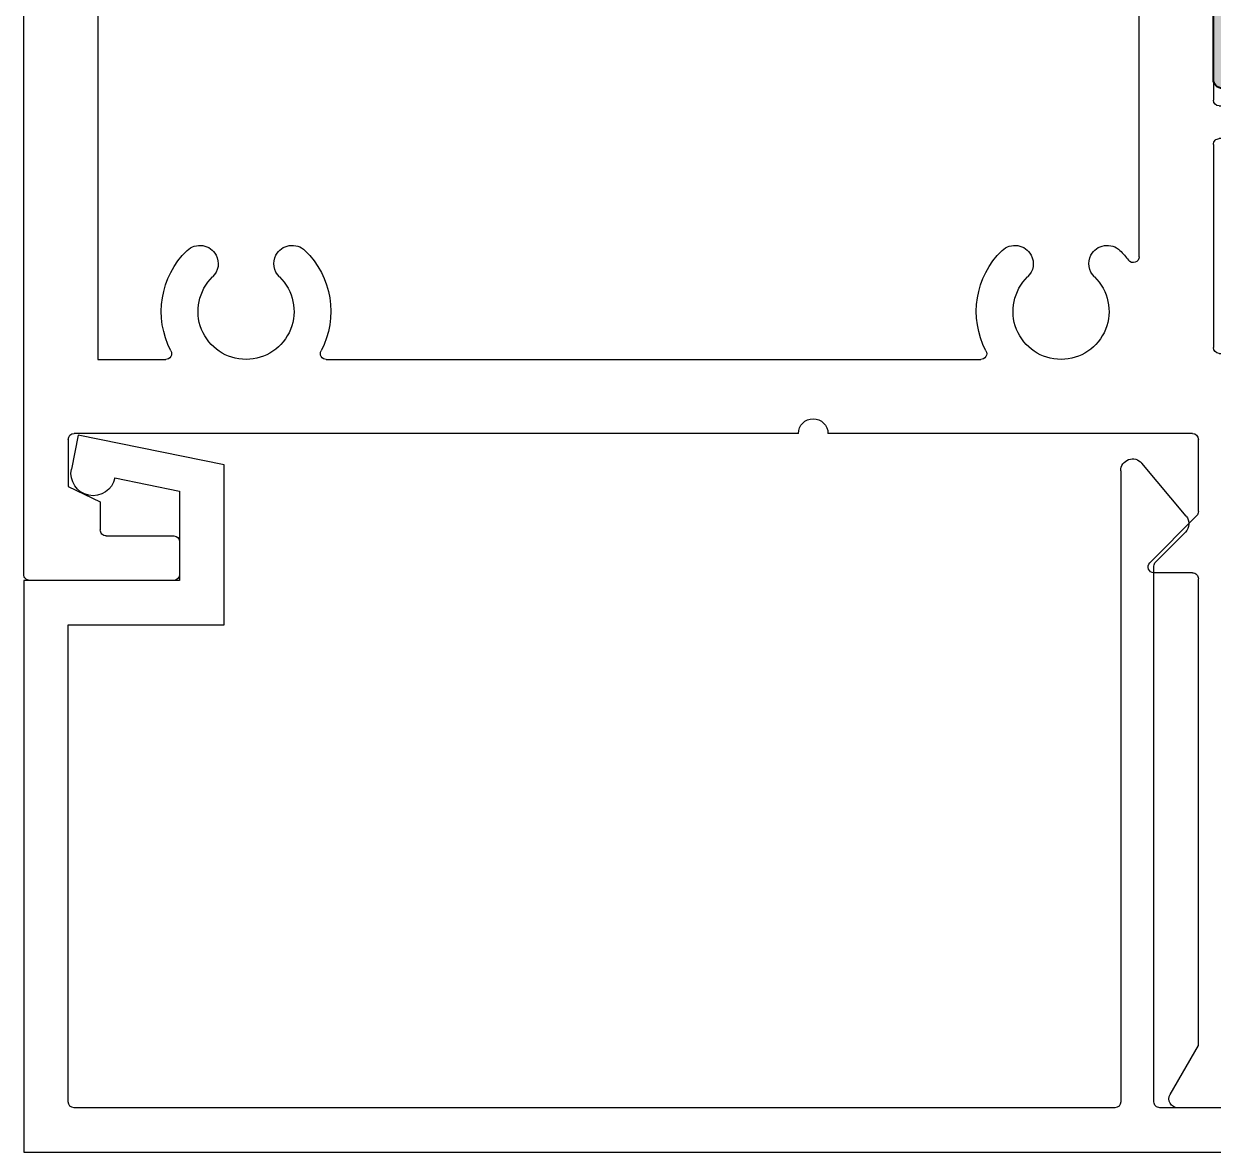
# Model space of a CAD drawing. Extents: x -87 to 44, y -173 to 76.
# Drawn here: x -3.168 to -1.161, y 46.132 to 48.036 of the extents above; entities that cross this region are included whole.
import ezdxf

# ---------------------------------------------------------------- set-up
doc = ezdxf.new("R2010")
doc.units = 0
doc.header["$MEASUREMENT"] = 0
doc.layers.get('0').update_dxf_attribs({"linetype": 'CONTINUOUS'})
doc.layers.add('FRAME', color=1, linetype='CONTINUOUS')
doc.layers.add('I-Strut', color=7, linetype='CONTINUOUS')

# ---------------------------------------------------------------- blocks, each defined once
blk = doc.blocks.new('24889_20mmX6mm_Std_I-Strut')
at = {"layer": 'I-Strut'}
h = blk.add_hatch(color=256, dxfattribs=at)
h.dxf.hatch_style = 1
h.paths.add_polyline_path([(0.2523784126389996, 0.1091365112897353, -0.1034709422062629), (0.2559050000002117, 0.1124464773815816, -0.1377400364540632), (0.2620534174340188, 0.1141730000000507), (0.2757969243228908, 0.1141730000000507, -0.1316524975872456), (0.2994189243235938, 0.1078435041762624), (0.3615473138323653, 0.07197366176910425, 0.1316524975872446), (0.3656811638321793, 0.07086600000002363), (0.3779519999999836, 0.07086600000002363, 0.414213562373095), (0.3936999999998534, 0.08661399999989339), (0.3936999999998534, 0.2204720000002469, 0.4142135623730955), (0.3779520000000405, 0.2362200000000598), (0.3656811638321864, 0.2362200000000598, 0.1316524975874874), (0.3615473138321681, 0.2351123382309224), (0.2994189243235388, 0.1992424958237677, -0.1316524975874863), (0.2757969243230809, 0.1929130000000328), (0.2210639678734747, 0.1929130000000328, 0.2446984432288908), (0.2113889630786119, 0.1878765112899003), (0.1373218134201508, 0.0820976591402216, -0.2446984432288907), (0.1308718102233941, 0.07874000000003889), (-0.1308718102236215, 0.07874000000003889, -0.2446984432293208), (-0.1373218134203862, 0.08209765914023226), (-0.2113889630783996, 0.1878765112896374, 0.244698443229322), (-0.2210639678737483, 0.1929130000000328), (-0.275796924323422, 0.1929130000000328, -0.1316524975869027), (-0.2994189243231489, 0.199242495823543), (-0.3228340000000571, 0.2127611960686409), (-0.3615473138323573, 0.2351123382309188, 0.1316524975872779), (-0.3656811638323987, 0.2362200000000598), (-0.3779520000000804, 0.2362200000000598, 0.414213562373096), (-0.3937000000000808, 0.2204720000000595), (-0.3937000000000808, 0.08661400000009234, 0.4142135623730951), (-0.3779520000000121, 0.07086600000002363), (-0.365681163832293, 0.07086600000002363, 0.1316524975875585), (-0.3615473138322578, 0.07197366176916553), (-0.3228340000000571, 0.0943248039314426), (-0.2994189243229188, 0.1078435041766772, -0.1316524975869355), (-0.2757969243237097, 0.1141730000000507), (-0.2620534174340499, 0.1141730000000507, -0.2446984432288956), (-0.2523784126390938, 0.1091365112898695), (-0.1794867921009784, 0.005036488710274512, 0.2446984432288947), (-0.1698117873058429, 0), (0.1698117873058971, 0, 0.2446984432289624), (0.1794867921010113, 0.005036488710264742)])
for p, q in [((-0.3779519999998229, 0.2362200000000598), (-0.3656811638322779, 0.2362200000000598)), ((-0.3615473138322614, 0.2351123382308629), (-0.3228340000000571, 0.2127611960686409)), ((0.2994189243233905, 0.1992424958236825), (0.3615473138322614, 0.2351123382309765)), ((0.3656811638322779, 0.2362200000000598), (0.3779520000002776, 0.2362200000000598)), ((-0.3937000000000808, 0.08661400000005415), (-0.3937000000000808, 0.2204720000000862)), ((-0.3228340000000571, 0.2127611960686409), (-0.2994189243233905, 0.1992424958236825)), ((0.3936999999998534, 0.2204720000000862), (0.3936999999998534, 0.08661399999988362)), ((-0.2757969243236857, 0.1929130000000328), (-0.2210639678737607, 0.1929130000000328)), ((-0.2113889630784342, 0.1878765112896872), (-0.1373218134203853, 0.08209765914023137)), ((0.1373218134201579, 0.08209765914023137), (0.2113889630786616, 0.1878765112899714)), ((0.2210639678735333, 0.1929130000000328), (0.2757969243230036, 0.1929130000000328)), ((-0.2994189243227083, 0.1078435041767989), (-0.3228340000000571, 0.0943248039314426)), ((-0.26205341743389, 0.1141730000000507), (-0.2757969243234584, 0.1141730000000507)), ((-0.1794867921009882, 0.005036488710288722), (-0.2523784126390183, 0.109136511289762)), ((0.2523784126390183, 0.109136511289762), (0.1794867921009882, 0.005036488710231879)), ((0.275796924323231, 0.1141730000000507), (0.2620534174341174, 0.1141730000000507)), ((0.3615473138322614, 0.07197366176916375), (0.2994189243238452, 0.1078435041761168)), ((-0.3228340000000571, 0.0943248039314426), (-0.3615473138322614, 0.07197366176916375)), ((-0.3656811638322779, 0.07086600000002363), (-0.3779520000000502, 0.07086600000002363)), ((-0.1308718102236526, 0.07874000000003889), (0.1308718102234252, 0.07874000000003889)), ((0.3779520000000502, 0.07086600000002363), (0.3656811638320505, 0.07086600000002363)), ((0.1698117873058891, 0), (-0.1698117873058891, 0))]:
    blk.add_line(p, q, dxfattribs=at)
for centre, radius, start, end in [((-0.3779520000000804, 0.2204720000000595), 0.01574800000000032, 89.9999999990629, 179.9999999999031), ((-0.3656811638323987, 0.2279522999999708), 0.008267700000089029, 59.99999999925708, 89.99999999916287), ((0.3656811638321864, 0.2279523000000276), 0.008267700000032071, 89.99999999936603, 119.9999999992719), ((0.3779520000000405, 0.2204720000002469), 0.01574799999981291, 359.9999999994151, 89.99999999913717), ((-0.275796924323422, 0.2401569999996465), 0.04724399999961356, 239.9999999997735, 269.9999999996801), ((-0.2210639678737483, 0.1811019999997345), 0.01181100000029822, 35.00000000023322, 90.00000000006031), ((0.2210639678734747, 0.1811020000003136), 0.01181099999971878, 89.99999999971564, 144.9999999995447), ((0.2757969243230809, 0.2401570000009192), 0.04724400000088647, 269.9999999999063, 299.9999999998129), ((-0.2757969243237097, 0.06692900000148416), 0.04724399999856654, 89.99999999969518, 119.9999999996015), ((-0.2620534174340499, 0.1023620000002179), 0.01181099999983255, 34.99999999939556, 89.99999999922444), ((0.2620534174345508, 0.1023619999996725), 0.01181100000055548, 121.3702958165582, 144.9999999998312), ((0.2620534174340188, 0.1023620000003547), 0.01181099999969604, 89.99999999952175, 121.3702958160773), ((0.2757969243228908, 0.06692899999859758), 0.04724400000145335, 59.9999999996811, 89.99999999958744), ((-0.3779520000000121, 0.08661400000009234), 0.01574800000006871, 180.000000000139, 269.9999999998611), ((-0.1308718102236215, 0.0866140000000728), 0.007874000000034072, 214.9999999999444, 269.9999999997738), ((0.1308718102233941, 0.0866140000000728), 0.00787400000003391, 270.0000000002262, 325.0000000000555), ((0.3779519999999836, 0.08661399999989339), 0.01574799999986976, 270.0000000002423, 359.9999999999644), ((-0.365681163832293, 0.07913370000008424), 0.00826770000006075, 270.0000000001046, 300.0000000000101), ((0.3656811638321793, 0.07913369999965969), 0.008267699999636058, 239.9999999992012, 269.9999999991075), ((-0.1698117873058429, 0.01181100000005131), 0.01181100000005131, 214.9999999999474, 269.999999999776), ((0.1698117873058971, 0.01181100000002289), 0.01181100000002292, 269.9999999999612, 324.9999999997889)]:
    blk.add_arc(centre, radius, start, end, dxfattribs=at)
blk = doc.blocks.new('3921-1_Block_Frame_Component')
for p, q in [((-0.05250000000000909, 2.131628207280301e-14), (0.05250000000000909, -2.131628207280301e-14)), ((1.368338983564172, 3.552713678800501e-14), (1.472499539111254, 3.552713678800501e-14)), ((1.547824651121005, -0.01985777713893189), (1.602407108165153, 3.153405460665226e-05)), ((1.602407108165153, 3.153405460665226e-05), (1.602470084513811, 3.153405460665226e-05)), ((-0.06250000000011324, -1.903000436308508), (-0.0625, -0.009999999999969589)), ((0.0625, -0.01000000000001222), (0.0625, -0.1149999999999736)), ((0.8754999999999882, -0.1249999999999645), (0.8754999999999882, -2.131628207280301e-14)), ((0.8754999999999882, -2.131628207280301e-14), (0.9555000000001428, -2.131628207280301e-14)), ((0.9555000000001428, -2.131628207280301e-14), (0.9555000000001428, -0.1149999999999736)), ((1.358338983564181, -0.1150000000000162), (1.358338983564181, -0.009999999999969589)), ((1.482499539111245, -0.009999999999955378), (1.482499539111359, -0.02638062086160886)), ((1.618019901548909, -0.01190026021462387), (1.61000386707542, -0.1035239535075689)), ((1.494119360199761, -0.03800044195012475), (1.528978823465081, -0.03800044195012475)), ((1.495008477480155, -0.08900044195002721), (1.486372812807417, -0.08900044195018353)), ((1.570203092662609, -0.1087395746705448), (1.498010778403454, -0.08939570236507421)), ((1.482499539111359, -0.1179420695986479), (1.482499539111359, -0.2703806208616797)), ((1.579595338716334, -0.1213441435680016), (1.578419546950386, -0.116956028958306)), ((1.60664471720213, -0.110727673657756), (1.592555565099019, -0.1248168257609805)), ((0.0724999999999909, -0.1249999999999645), (0.8754999999999882, -0.1249999999999645)), ((0.9655000000001337, -0.1249999999999787), (1.34833898356419, -0.1250000000000213)), ((0.06249999999446132, -0.259999999999911), (0.06249999999446132, -1.678000436306284)), ((0.1769154044887316, -0.2499999999998987), (0.07249999999445222, -0.2499999999999059)), ((1.37249953910592, -0.2499999999999698), (0.4480845955486075, -0.2499999999999627)), ((1.382499539105911, -1.678000436306284), (1.382499539105911, -0.2599999999999749)), ((1.508740822690356, -0.2802987284158647), (1.567548808317724, -0.244402180678172)), ((1.579331381514866, -0.2510142523809336), (1.579331381514862, -0.3719996208616223)), ((1.494119360199761, -0.2820004419500819), (1.502686783982995, -0.2820004419501387)), ((1.507499539111336, -0.3919996208616041), (1.507499539111336, -1.517001263040854)), ((1.569331381514871, -0.3819996208616132), (1.517499539111327, -0.3819996208616132)), ((1.517499539111327, -1.527001263040839), (1.569331381514871, -1.527001263040839)), ((1.579331381514862, -1.53700126304083), (1.579331381514862, -1.657986631521519)), ((0.1694999999945459, -1.678000436306283), (0.1694999999945459, -1.639999999997734)), ((0.4555000000005158, -1.640000000004358), (0.4554999999956557, -1.678000436305005)), ((1.482499539111359, -1.638620263040773), (1.482499539111359, -1.791058814303804)), ((1.502686783982995, -1.627000441952315), (1.494119360199761, -1.62700044195237)), ((1.567548808317724, -1.664598703224279), (1.508740822690356, -1.628702155486573)), ((0.07249999999446288, -1.688000436306284), (0.1594999999945443, -1.688000436306283)), ((0.4654999999956537, -1.688000436306284), (1.37249953910591, -1.688000436306284)), ((1.592555565099019, -1.784184058141457), (1.60664471720213, -1.798273210244682)), ((1.498010778403454, -1.819605181537364), (1.570203092662609, -1.800261309231908)), ((1.578419546950386, -1.792044854944132), (1.579595338716331, -1.78765674033445)), ((1.61000386707542, -1.805476930394869), (1.618019901548905, -1.897100623687814)), ((0.3973440139516242, -1.823000436308547), (0.3973440139517379, -1.853000436308511)), ((0.5873440139517818, -1.813000436308509), (0.4073440139516258, -1.813000436308509)), ((0.5973440139462483, -1.852994227559189), (0.5973440139462483, -1.822962897163516)), ((0.5973440139516697, -1.853062975419865), (0.5973440139517834, -1.823000436308546)), ((1.486372812807417, -1.82000044195227), (1.495008477480155, -1.820000441952411)), ((0.4073440139517288, -1.863000436308502), (0.4093440139516815, -1.863000436308503)), ((0.5843440139462146, -1.862994227559294), (0.5873440139462573, -1.862994227559294)), ((0.5853440139516124, -1.863000436308504), (0.5873440139515651, -1.863000436308509)), ((1.482499539111359, -1.882620263040772), (1.482499539111359, -1.903006528038312)), ((1.528978823465081, -1.871000441952314), (1.494119360199761, -1.871000441952313)), ((0.4343440139516588, -1.887906688481409), (0.4343440139516588, -1.888000436308531)), ((0.5603440139516351, -1.888000436308531), (0.5603440139516351, -1.887906688481409)), ((1.602407108165153, -1.909032417957045), (1.547824651121005, -1.889143106763507)), ((0.4093440139516815, -1.913000436308502), (-0.05250000000011301, -1.913000436308509)), ((1.077499539112367, -1.913000436308502), (0.5853440139516124, -1.913000436308509)), ((1.472150544144029, -1.913000436308502), (1.127499539112321, -1.913000436308502)), ((1.602470084513811, -1.909032417957047), (1.602407108165153, -1.909032417957045))]:
    blk.add_line(p, q)
for centre, radius, start, end in [((-0.05250000000000909, -0.009999999999969589), 0.009999999999990905, 90, 180), ((1.368338983564175, -0.00999999999995893), 0.009999999999994458, 90.00000000002038, 180.000000000061), ((1.472499539111254, -0.009999999999955378), 0.009999999999990905, 0, 90), ((1.606444297387903, -0.0108875260769814), 0.01161982108837459, 354.9999999995531, 110.0000000001445), ((0.05250000000000909, -0.01000000000001222), 0.009999999999990905, 0, 90), ((1.551798863995145, -0.03077683727061409), 0.01161982108847989, 110.0000000002121, 169.0957167230866), ((1.49411936019979, -0.02638062086169413), 0.01161982108843063, 179.9999999995795, 269.9999999998598), ((1.528978823465, -0.02638062086167547), 0.01161982108844928, 270.000000000403, 349.095716723031), ((1.486372812807417, -0.1006202630385582), 0.01161982108837467, 90, 228.1896851043523), ((1.495008477480308, -0.1006004419496929), 0.01159999999966576, 74.99999999977697, 90.00000000075455), ((0.0724999999999909, -0.1149999999999736), 0.009999999999990905, 180, 270), ((0.9655000000001337, -0.1149999999999878), 0.009999999999990905, 179.9999999999186, 270), ((1.348338983564187, -0.1150000000000269), 0.009999999999994458, 270.0000000000203, 6.106664988409952e-11), ((1.470879718022842, -0.1179420695986755), 0.01161982108851632, 1.357715182423146e-10, 48.18968510421744), ((1.5671956616643, -0.1199634599566357), 0.01161982108833529, 14.99999999992139, 75.00000000018271), ((1.598428262914364, -0.102511219369922), 0.01161982108842522, 314.9999999997615, 354.9999999995529), ((1.587077928907143, -0.1193391895690796), 0.00774654739231437, 195.0000000000125, 314.9999999998699), ((0.07249999999445222, -0.2599999999998968), 0.009999999999990905, 90, 180.0000000000814), ((0.1769154044887316, -0.2599999999998994), 0.00999999999999914, 332.3963207687199, 90), ((0.3124999999926459, -0.3309999999977968), 0.08100000000004709, 314.0684593829706, 225.9315406170294), ((0.4480845955486075, -0.2599999999999634), 0.01000000000000068, 90, 207.6036792105529), ((1.37249953910592, -0.2599999999999607), 0.009999999999990905, 359.9999999999186, 90), ((1.571584834122604, -0.2510142523809664), 0.007746547392261496, 2.430452665387161e-10, 121.400000000021), ((0.3124999999990559, -0.3308930000336776), 0.1429999999787192, 152.3963207686994, 225.9315406051524), ((0.3124999999917435, -0.3308929999955215), 0.1430000000022504, 314.0684593825862, 27.60367921053936), ((1.494119360199761, -0.2703806208616797), 0.0116198210884022, 180, 270), ((1.502686783982877, -0.2703806208616095), 0.01161982108852921, 270.0000000005781, 301.400000000525), ((1.569331381514871, -0.3719996208616223), 0.009999999999990905, 270, 0), ((0.2348007399110843, -0.4113993489621555), 0.03080899939083462, 331.8812266073314, 46.10171248424921), ((0.3901992600742012, -0.4113993489621208), 0.0308089993908053, 133.8982875157871, 208.1187733926057), ((1.517499539111327, -0.3919996208616041), 0.009999999999990905, 90, 180), ((0.234602054380634, -0.4113660393925107), 0.03100000000006395, 225.931540616972, 331.9999999997835), ((0.3903979456046427, -0.4113660393925507), 0.03099999999999155, 208.0000000000398, 314.0684593829028), ((1.517499539111324, -1.517001263040851), 0.00999999999998824, 180.0000000000153, 270.0000000000152), ((0.3124999999945635, -1.639999999997737), 0.1430000000000176, 134.0684593830061, 179.9999999999989), ((0.2346020543824672, -1.559526960603018), 0.03099999999997745, 27.99999999999727, 134.0684593829349), ((0.2346020543824343, -1.55952696060301), 0.03100000000000201, 314.0684593829751, 27.99999999995571), ((0.3903979456065683, -1.559526960603196), 0.0309999999999589, 151.9999999996134, 225.9315406167418), ((0.3903979456066908, -1.559526960603), 0.03099999999997505, 45.9315406170814, 152.0000000000401), ((0.3124999999984297, -1.640000000004313), 0.1430000000020861, 359.9999999999819, 45.93154061993931), ((1.569331381514871, -1.53700126304083), 0.009999999999990905, 0, 90), ((0.3124999999944365, -1.639999999997776), 0.08100000000000618, 134.0684593829741, 45.93154061697698), ((1.494119360199761, -1.638620263040773), 0.0116198210884022, 90, 180), ((1.502686783982902, -1.638620263040843), 0.01161982108852822, 58.59999999961609, 89.99999999954454), ((1.571584834122603, -1.657986631521486), 0.007746547392259551, 238.5999999999833, 359.999999999757), ((0.07249999999446022, -1.678000436306285), 0.009999999999998899, 179.9999999999949, 270.0000000000152), ((0.1594999999945461, -1.678000436306283), 0.009999999999999787, 269.9999999999898, 0), ((0.4654999999956537, -1.678000436306286), 0.00999999999999801, 179.9999999926618, 270), ((1.372499539105911, -1.678000436306285), 0.009999999999998899, 269.9999999999898, 5.088887490341627e-12), ((1.587077928907145, -1.789661694333365), 0.007746547392318105, 45.0000000001765, 165.0000000000484), ((1.486372812807417, -1.808380620863894), 0.01161982108837572, 131.8103148956447, 270), ((1.470879718022843, -1.791058814303776), 0.01161982108851589, 311.8103148957793, 359.9999999998598), ((1.567195661664293, -1.789037423945816), 0.01161982108833871, 284.9999999998489, 345.0000000001511), ((1.598428262914364, -1.806489664532516), 0.01161982108842508, 5.000000000446978, 45.00000000023845), ((0.407344013951624, -1.823000436308509), 0.009999999999999787, 89.99999999998981, 180.0000000002188), ((0.5873440139462573, -1.822962897163516), 0.009999999999990905, 0, 90), ((0.5873440139517836, -1.823000436308509), 0.009999999999999787, 359.9999999997863, 90.00000000001017), ((1.495008477480308, -1.808400441952745), 0.01159999999966566, 269.9999999992454, 285.0000000002231), ((0.4073440139517253, -1.853000436308514), 0.009999999999987352, 179.9999999999796, 270.0000000000203), ((0.4095033290015131, -1.887840698027079), 0.02484077260337315, 359.847791410163, 90.36746612884058), ((0.5851846989017808, -1.88784069802708), 0.0248407726033724, 89.63253387115944, 180.1522085898349), ((0.5873440139461437, -1.852994227559246), 0.01000000000004775, 270.0000000006514, 3.256887993818641e-10), ((0.5873440139515651, -1.853000436308518), 0.009999999999990905, 270, 4.071109992273302e-11), ((1.494119360199775, -1.88262026304073), 0.01161982108841642, 90.00000000007007, 180.0000000002102), ((1.528978823465, -1.882620263040764), 0.01161982108844984, 10.90428327697762, 89.99999999959707), ((1.551798863995146, -1.878224046631825), 0.01161982108848007, 190.9042832769083, 249.9999999997838), ((-0.05250000000011301, -1.903000436308508), 0.01000000000000068, 180, 270), ((0.4093440139516851, -1.888000436308528), 0.02499999999997371, 269.9999999999919, 359.9999999999918), ((0.5853440139516124, -1.888000436308531), 0.02499999999997726, 180, 270), ((1.102499539112344, -1.913000436308502), 0.02499999999997726, 0, 180), ((1.472499539111205, -1.903006528038161), 0.01000000000015433, 267.9999999991653, 359.9999999991349), ((1.6064442973879, -1.898113357825457), 0.0116198210883744, 249.9999999998749, 5.000000000446924)]:
    blk.add_arc(centre, radius, start, end)
blk = doc.blocks.new('3921-2_Block_Frame_Component')
for p, q in [((-2.225205029942458, 3.115491617222688e-05), (-2.225268006291117, 3.115491617222688e-05)), ((-2.17062257289831, -0.01985815627735832), (-2.225205029942458, 3.115491617222688e-05)), ((-0.8755000000001019, 2.842170943040401e-14), (-0.9555000000002565, 2.842170943040401e-14)), ((-0.9555000000002565, 2.842170943040401e-14), (-0.9555000000001428, -0.1149999999998954)), ((-0.8755000000001019, -0.1150000000001512), (-0.8755000000001019, 2.842170943040401e-14)), ((0.05250000000000909, 0), (-0.05250000000000909, 0)), ((-2.240817823326324, -0.0119006393530583), (-2.232801788852726, -0.1035243326460034)), ((-2.069727747744878, -0.01000000000004775), (-2.069727747744764, -0.02700037913859887)), ((-1.954727747744982, -5.684341886080801e-14), (-2.059727747744887, -5.684341886080801e-14)), ((-1.944727747744992, -0.1150000000001228), (-1.944727747744992, -0.01000000000004775)), ((-0.0625, -0.009999999999990905), (-0.0625, -0.1150000000000944)), ((0.06250000000011369, -1.899999528038678), (0.0625, -0.009999999999990905)), ((-2.116917281977067, -0.03800082108855918), (-2.151776745242387, -0.03800082108855918)), ((-2.105313980215559, -0.02700037910328668), (-2.105313980215559, -0.02700037910328668)), ((-2.069727747744764, -0.02700037913859887), (-2.10531398022249, -0.02700037913859887)), ((-2.193001014439915, -0.1087399538089713), (-2.12080870018076, -0.08939608150350864)), ((-2.117806399257461, -0.08900082108848295), (-2.109170734584723, -0.08900082108860374)), ((-2.229442638979435, -0.1107280527962828), (-2.215353486876324, -0.1248172048994149)), ((-2.20239326049375, -0.1213445227063943), (-2.201217468727691, -0.1169564080967405)), ((-2.105297460888664, -0.1179424487370682), (-2.105297460888664, -0.2703810000000999)), ((-0.9655000000001337, -0.1250000000001137), (-1.934727747745001, -0.1250000000001137)), ((-0.0724999999999909, -0.1250000000001137), (-0.865500000000111, -0.1250000000001705)), ((-2.202129303292054, -0.2510146315193538), (-2.202129303292168, -0.3720008210885108)), ((-2.131538744467662, -0.280299107554292), (-2.19034673009503, -0.2444025598165922)), ((-1.552245348796195, -0.2499999999294733), (-0.4479726511953039, -0.2499999999295159)), ((-0.1770273487965177, -0.2499999999295728), (-0.07249314521994066, -0.2499999999295159)), ((-0.06249999999602451, -0.2601066833678249), (-0.06249999999602451, -1.537213371504999)), ((-2.116917281977067, -0.2820008210885021), (-2.1254847057603, -0.282000821088559)), ((-2.192129303292177, -0.3820008210885018), (-1.944727747744992, -0.3820008210885018)), ((-1.944727747744992, -0.3820008210885018), (-1.944727747744992, -0.7345008210885382)), ((-1.819727747741243, -1.363788640667936), (-1.819727747740789, -0.4234247307669481)), ((-2.089884552682861, -0.7545008210885342), (-2.089884552682861, -0.8745008210885388)), ((-1.954727747744982, -0.7445008210885433), (-2.07988455268287, -0.7445008210885433)), ((-2.02488455268292, -0.7995008210885359), (-1.954727747744982, -0.7995008210885359)), ((-2.034884552682911, -0.8745008210885388), (-2.034884552682911, -0.809500821088541)), ((-1.944727747744992, -0.8095008210885268), (-1.944727747744992, -1.099500821088533)), ((-2.07988455268287, -0.8845008210885439), (-2.044884552682902, -0.8845008210885439)), ((-2.089884552682861, -1.034500821088521), (-2.089884552682861, -1.15450082108854)), ((-2.044884552682902, -1.024500821088544), (-2.07988455268287, -1.02450082108853)), ((-2.034884552682911, -1.099500821088533), (-2.034884552682911, -1.034500821088535)), ((-1.954727747744982, -1.109500821088524), (-2.02488455268292, -1.109500821088538)), ((-2.07988455268287, -1.164500821088531), (-1.954728000707064, -1.164500821088545)), ((-1.944728000747773, -1.174501723990538), (-1.944748747745052, -1.517000821088568)), ((-2.202129303292168, -1.53700082108855), (-2.202129303292281, -1.657987010657707)), ((-1.954748747745043, -1.527000821088559), (-2.192129303292177, -1.527000821088559)), ((-0.4479726511951903, -1.537213371504977), (-1.552245348796422, -1.537213371504935)), ((-0.06249999999602451, -1.537213371504999), (-0.1770273487965177, -1.537213371504977)), ((-2.190346730095257, -1.664599082360334), (-2.131538744467662, -1.628702534622776)), ((-2.1254847057603, -1.627000821088502), (-2.116917281977067, -1.627000821088559)), ((-2.105297460888778, -1.638620642176961), (-2.105297460888778, -1.791059193439993)), ((-1.909500145708755, -1.662213371551983), (-1.294500145708724, -1.662213371551847)), ((-1.24450014570877, -1.662213371552117), (-0.02249999999982322, -1.662213371561947)), ((-1.919500145708753, -1.793929100304536), (-1.919500145708753, -1.672213371551983)), ((-0.01249999999990337, -1.672213371561947), (-0.01249999999990337, -1.751589558311095)), ((-0.01249999999990337, -1.751589558311095), (-0.06650198855822964, -1.777626080257122)), ((-2.215353486876438, -1.784184437277625), (-2.229442638979435, -1.798273589380885)), ((-0.06650198855822964, -1.777626080257122), (-0.06650198855813727, -1.82499952804917)), ((-2.232801788852839, -1.805477309531072), (-2.240817823326324, -1.897101002824017)), ((-2.201217468727691, -1.792045234080335), (-2.202393260493636, -1.787657119470638)), ((-2.120808700180874, -1.819605560673659), (-2.193001014439915, -1.800261688368097)), ((-1.837429077896886, -1.880142303740264), (-1.916571213520626, -1.801000168116396)), ((-2.109170734584723, -1.820000821088422), (-2.117806399257461, -1.820000821088613)), ((-0.2005000000007158, -1.844999528049201), (-0.2005000000007158, -1.899999528037911)), ((-0.07650198855813528, -1.834999528049189), (-0.1905000000007178, -1.834999528049202)), ((-2.151776745242387, -1.871000821088466), (-2.116917281977067, -1.871000821088516)), ((-2.105297460888778, -1.882620642177032), (-2.105297460888778, -1.882620642177032)), ((-2.105297460888778, -1.882620642177032), (-2.089501050791796, -1.882620642176975)), ((-2.089501050791796, -1.882620642176975), (-2.089492610124466, -2.168091188712857)), ((-2.225205029942572, -1.909032797093247), (-2.17062257289831, -1.88914348589971)), ((-1.909500145708748, -1.89721337155212), (-1.844500145708807, -1.897213371552144)), ((-2.225268006291117, -1.909032797093198), (-2.225205029942572, -1.909032797093247)), ((-1.919500145708753, -2.694966679006072), (-1.919500145708753, -1.907213371552119)), ((-0.1905000000007462, -1.909999528037911), (0.05250000000008725, -1.909999528038679)), ((-2.039499601183252, -2.16750000003772), (-2.039499601183252, -2.165000000037672)), ((-2.029499601183147, -2.155000000037724), (-1.999499601183174, -2.155000000037795)), ((-1.989499601183184, -2.165000000037786), (-1.989499601183297, -2.345000000037714)), ((-2.089499601183206, -2.342500000037774), (-2.08949960118332, -2.54250000003772)), ((-2.039499601183365, -2.345000000037828), (-2.039499601183252, -2.342500000037774)), ((-1.999499601183288, -2.355000000037705), (-2.029499601183261, -2.355000000037698)), ((-2.039499601183138, -2.54250000003772), (-2.039499601183252, -2.540000000037672)), ((-2.029499601183147, -2.530000000037724), (-1.999499601183174, -2.530000000037795)), ((-1.989499601183184, -2.540000000037786), (-1.989499601183297, -2.720000000037714)), ((-1.919499601180064, -2.694966679006072), (-1.919500145708753, -2.694966679006072)), ((-1.871848966085167, -2.777500000003315), (-1.919499601180064, -2.694966679006072)), ((-2.089499601183206, -2.717500000037774), (-2.089499601183093, -2.770000000002405)), ((-2.039499601183365, -2.720000000037828), (-2.039499601183252, -2.717500000037774)), ((-1.999499601183288, -2.730000000037705), (-2.029499601183261, -2.730000000037698)), ((-2.05949960118312, -2.800000000004176), (-1.884839490842865, -2.800000000002171)), ((-1.919473567188106, -2.800000000002363), (-1.919500145708753, -2.800000000002569))]:
    blk.add_line(p, q)
for centre, radius, start, end in [((-2.229242219165256, -0.01088790521546112), 0.01161982108843325, 69.9999999997137, 185.0000000001974), ((-0.05250000000001265, -0.009999999999987352), 0.009999999999987352, 89.99999999997965, 180.0000000000203), ((0.05250000000000909, -0.009999999999990905), 0.009999999999990905, 0, 90), ((-2.17459678577245, -0.03077721640904318), 0.01161982108848205, 10.90428327699161, 69.99999999979647), ((-2.059727747744887, -0.01000000000004775), 0.009999999999990905, 90, 180), ((-1.954727747744982, -0.01000000000004775), 0.009999999999990905, 0, 90), ((-2.151776745242271, -0.02638100000007348), 0.01161982108848569, 190.9042832770106, 269.9999999994307), ((-2.116917281977181, -0.02638100000010812), 0.01161982108845069, 270.000000000565, 356.944476429534), ((-2.11780639925769, -0.1006008210881788), 0.01159999999969575, 89.99999999886812, 104.9999999997928), ((-2.10917073458461, -0.1006206421769757), 0.01161982108837201, 311.8103148949177, 90.00000000055623), ((-2.22122618469108, -0.1025115985081868), 0.01161982108902752, 185.0000000010268, 224.9999999990957), ((-2.189993583441606, -0.1199638390950577), 0.01161982108833121, 104.9999999998187, 165.0000000001367), ((-2.093677639800262, -0.1179424487371383), 0.0116198210884022, 131.8103148955279, 179.999999999654), ((-1.934727747744997, -0.1150000000001192), 0.009999999999994458, 180.0000000000203, 269.9999999999797), ((-0.9655000000002474, -0.1150000000000091), 0.01000000000010459, 270.0000000006514, 6.513775987637283e-10), ((-0.865500000000111, -0.1150000000001796), 0.009999999999990905, 179.9999999998372, 270), ((-0.0724999999999909, -0.1150000000001228), 0.009999999999990905, 270, 1.628443996909321e-10), ((-2.209875850684515, -0.1193395687075247), 0.00774654739225973, 225.0000000004227, 345.0000000002785), ((-2.194382755899829, -0.2510146315193929), 0.007746547392224693, 58.60000000051325, 179.999999999711), ((-1.68771799999616, -0.3311066857172467), 0.08100000000004462, 314.0684593829759, 225.9315406170311), ((-1.552245348796307, -0.2599999999295699), 0.01000000000009643, 89.9999999993537, 207.694016529666), ((-0.4479726511952844, -0.2599999999295539), 0.01000000000003798, 332.305983469319, 90.00000000011195), ((-0.3124999999962519, -0.3311066857172396), 0.08100000000004709, 314.0684593829706, 225.9315406170294), ((-0.1770273487827616, -0.2599999999066842), 0.00999999997711146, 90.0000000788167, 207.6940166095426), ((-0.0724999999960172, -0.2601066833678232), 0.009999999999991812, 359.9999999999898, 89.96072502305496), ((-2.125484705760194, -0.2703810000000271), 0.01161982108853188, 238.5999999995449, 269.9999999994744), ((-2.116917281977067, -0.2703810000000999), 0.0116198210884022, 270, 0), ((-1.687718000003096, -0.3311066857525828), 0.1429999999794103, 314.0684593948118, 27.69401654247235), ((-0.3124999999898712, -0.331106685753241), 0.1429999999785636, 152.3059834571033, 225.9315406051719), ((-0.3124999999971561, -0.3311066857149383), 0.1430000000022703, 314.0684593825796, 27.69401653023438), ((-2.192129303292177, -0.3720008210885108), 0.009999999999990905, 180, 270), ((-1.765615945608029, -0.4115797251121993), 0.03100000000000627, 332.0000000003162, 45.93154061742872), ((-1.609820054384167, -0.4115797251120279), 0.03099999999996925, 134.0684593829381, 207.9999999999895), ((-0.3903979456082691, -0.411579725112035), 0.0309999999999938, 332.0000000000343, 45.93154061703444), ((-0.2346020543842577, -0.4115797251120288), 0.03099999999997298, 134.0684593829428, 207.9999999999843), ((-1.809727747762715, -0.4234247307743386), 0.009999999978074214, 37.11278277722467, 179.9999999576553), ((-1.68771799999523, -0.3311066857182245), 0.1429999999999246, 217.1127828190169, 225.9315406164982), ((-1.765615945608028, -0.4115797251118991), 0.0310000000001463, 225.9315406170518, 331.9999999998255), ((-1.609820054384166, -0.4115797251119888), 0.03099999999998862, 208.0000000000526, 314.0684593829236), ((-0.3903979456082549, -0.4115797251119577), 0.03100000000001785, 225.9315406171603, 331.999999999896), ((-0.234602054384256, -0.4115797251119977), 0.03099999999998916, 208.0000000000334, 314.0684593829097), ((-1.954727747744982, -0.7345008210885524), 0.009999999999990905, 270, 8.142219984546603e-11), ((-2.079884552682874, -0.7545008210885307), 0.009999999999987352, 89.99999999997965, 180.0000000000203), ((-2.02488455268292, -0.8095008210885268), 0.009999999999990905, 90, 180.0000000000814), ((-1.954727747744982, -0.8095008210885268), 0.009999999999990905, 0, 90), ((-2.07988455268287, -0.874500821088553), 0.009999999999990905, 179.9999999999186, 270), ((-2.044884552682902, -0.874500821088553), 0.009999999999990905, 270, 8.142219984546603e-11), ((-2.079884552682874, -1.034500821088518), 0.009999999999987352, 89.99999999997965, 180.0000000000203), ((-2.044884552682902, -1.034500821088535), 0.009999999999990905, 0, 90), ((-2.02488455268292, -1.099500821088547), 0.009999999999990905, 179.9999999999186, 270), ((-1.954727747744982, -1.099500821088533), 0.009999999999990905, 270, 0), ((-2.07988455268287, -1.15450082108854), 0.009999999999990905, 180, 270), ((-1.954728000707065, -1.174500821088599), 0.01000000000005397, 359.9948267529512, 89.99999999999491), ((-1.765615945608026, -1.375633646322573), 0.03100000000014819, 28.00000000018763, 134.0684593829505), ((-1.609820054384158, -1.375633646322478), 0.03099999999998967, 45.93154061709838, 151.9999999999747), ((-0.3903979456081803, -1.375633646322539), 0.03100000000008372, 28.0000000001803, 134.068459382916), ((-0.2346020543842542, -1.375633646322478), 0.03099999999999029, 45.93154061709721, 151.9999999999739), ((-1.809727747741161, -1.363788640667924), 0.01000000000008268, 180.0000000000713, 322.8872171807206), ((-1.687717999805868, -1.456106685502618), 0.1429999999781342, 134.0684594975486, 142.8872172952396), ((-1.765615945608038, -1.375633646322277), 0.03100000000001897, 314.0684593825704, 27.99999999969492), ((-1.609820054384162, -1.37563364632245), 0.030999999999973, 152.0000000000158, 225.9315406170571), ((-1.687717999997067, -1.456106685719529), 0.143000000002271, 332.3059834697703, 45.93154061741738), ((-0.3124999999898854, -1.456106685681233), 0.1429999999785498, 134.0684593948255, 207.6940165428987), ((-0.390397945608246, -1.375633646322344), 0.03100000000004956, 314.0684593828059, 27.99999999980442), ((-0.2346020543842577, -1.37563364632245), 0.030999999999973, 152.0000000000158, 225.9315406170571), ((-0.3124999999971614, -1.456106685719548), 0.1430000000022847, 332.305983469759, 45.93154061742285), ((-1.687717999996156, -1.45610668571724), 0.08100000000004709, 134.0684593829706, 45.9315406170294), ((-0.3124999999962519, -1.45610668571724), 0.08100000000004709, 134.0684593829706, 45.9315406170294), ((-1.954748747745043, -1.517000821088568), 0.009999999999990905, 270, 0), ((-1.552245348782561, -1.527213371527744), 0.009999999977190477, 152.3059833908852, 269.9999999205829), ((-0.4479726511952844, -1.527213371504932), 0.01000000000004455, 270.0000000005394, 27.69401653075311), ((-0.1770273487826621, -1.527213371527792), 0.009999999977185148, 152.30598339088, 269.9999999206133), ((-2.192129303292177, -1.53700082108855), 0.009999999999990905, 90, 180), ((-2.125484705760181, -1.638620642177037), 0.01161982108853528, 90.00000000058685, 121.4000000005166), ((-2.11691728197707, -1.638620642176851), 0.01161982108829207, 359.999999999457, 89.99999999998249), ((-1.269500145708747, -1.662213371551985), 0.02499999999997726, 359.9999999996987, 179.9999999996824), ((-2.194382755900167, -1.657987010657729), 0.007746547392114778, 179.9999999998358, 301.4000000009385), ((-1.909500145708753, -1.672213371551983), 0.009999999999999787, 90.00000000001017, 180), ((-0.02249999999990315, -1.672213371561947), 0.009999999999999787, 0, 89.999999999542), ((-2.209875850684512, -1.789662073469573), 0.007746547392383217, 14.99999999997218, 134.9999999998839), ((-2.221226184691773, -1.806490043668854), 0.01161982108844769, 134.9999999989316, 174.9999999988945), ((-2.189993583441608, -1.789037803082008), 0.01161982108833189, 194.9999999999079, 255.000000000192), ((-2.109170734584723, -1.808381000000105), 0.01161982108831648, 270, 48.18968510484611), ((-2.093677639800262, -1.791059193439964), 0.01161982108851589, 180.0000000001401, 228.1896851042207), ((-1.909500145708754, -1.793929100304538), 0.009999999999999102, 179.9999999999847, 224.9999999999388), ((-2.117806399258026, -1.808400821088598), 0.0116000000000156, 255.0000000017704, 270.0000000027945), ((-0.07650198855813706, -1.82499952804919), 0.009999999999999787, 270.0000000000102, 1.170444122778574e-10), ((-0.190500000000716, -1.844999528049201), 0.009999999999999787, 90.00000000001017, 180), ((-2.174596785772452, -1.878224425768027), 0.0116198210884809, 290.0000000002148, 349.0957167230874), ((-2.151776745242275, -1.882620642176941), 0.01161982108847462, 90.00000000055185, 169.0957167231753), ((-2.11691728197718, -1.882620642176918), 0.0116198210884022, 359.9999999994394, 89.9999999994394), ((-1.844500145708806, -1.887213371552115), 0.0100000000000291, 269.9999999999949, 44.99999999971933), ((-2.229242219165258, -1.89811373696157), 0.01161982108842772, 175.0000000000157, 290.000000000305), ((-1.909500145708752, -1.90721337155212), 0.01000000000000068, 89.99999999997456, 179.9999999999949), ((-0.190500000000716, -1.899999528037911), 0.009999999999999787, 180.000000000005, 269.999999999827), ((0.05250000000011568, -1.899999528038681), 0.00999999999999801, 269.9999999998371, 1.526666247102488e-11), ((-2.064499601183103, -2.167500000037798), 0.02499999999985186, 181.355030949445, 1.791288396600252e-10), ((-2.029499601183154, -2.165000000037821), 0.01000000000009749, 89.99999999995929, 179.9999999991451), ((-1.999499601183174, -2.165000000037786), 0.009999999999990905, 0, 90), ((-2.064499601183229, -2.342500000037774), 0.02499999999997726, 0, 180), ((-2.029499601183485, -2.345000000037818), 0.009999999999880771, 180.000000000061, 270.0000000012824), ((-1.999499601183288, -2.345000000037714), 0.009999999999990905, 270, 0), ((-2.064499601183229, -2.54250000003772), 0.02500000000009095, 180, 0), ((-2.029499601183154, -2.540000000037821), 0.01000000000009749, 89.99999999995929, 179.9999999991451), ((-1.999499601183174, -2.540000000037786), 0.009999999999990905, 0, 90), ((-2.064499601183229, -2.717500000037774), 0.02499999999997726, 0, 180), ((-2.029499601183485, -2.720000000037818), 0.009999999999880771, 180.000000000061, 270.0000000012824), ((-1.999499601183288, -2.720000000037714), 0.009999999999990905, 270, 0), ((-2.059499601183092, -2.770000000002363), 0.03000000000000025, 180.0000000000789, 269.9999999999474), ((-1.884839347142247, -2.785000000002831), 0.01500000000002898, 269.999451104073, 29.99999999780204)]:
    blk.add_arc(centre, radius, start, end)
blk = doc.blocks.new('3912_Frame_Snap-In')
for p, q in [((-0.328000000000932, 0.195000000000789), (-0.08200000000095109, 0.2449995280364448)), ((-0.08200000000095109, 0.2449995280364448), (-0.07038817532650476, 0.1878688113652487)), ((-1.951343454291382, 0.1084633169667111), (-1.876320404361207, 0.1978723062483727)), ((-1.840999515498828, 0.1850165540546431), (-1.840999515498713, -0.8800004719635339)), ((-0.328000000000932, -0.07499999999920703), (-0.328000000000932, 0.195000000000789)), ((-0.1438730232704781, 0.1729330076458524), (-0.2530000000005455, 0.1507529371886847)), ((-0.2530000000005455, 0.1507529371886847), (-0.2530000000008865, 8.100187187665142e-13)), ((-1.899928447686936, 0.03122917578333251), (-1.95016470105275, 0.08146542914926691)), ((-1.896999515498867, -0.8800004719637577), (-1.896999515498867, 0.02415810797146811)), ((-0.2530000000008865, 8.100187187665142e-13), (0.01000000000005663, -4.263256414560601e-14)), ((0.01000000000005663, -4.263256414560601e-14), (0.009999999999488196, -0.965000471963549)), ((-0.06500000000067097, -0.07499999999922125), (-0.328000000000932, -0.07499999999920703)), ((-0.06500000000067097, -0.880000471963541), (-0.06500000000067097, -0.07499999999922125)), ((-2.111999601183177, -0.8900004719636456), (-1.906999515498858, -0.8900004719637593)), ((-1.830999515498722, -0.8900004719635355), (-0.07500000000066187, -0.8900004719635319)), ((-2.14199960118315, -0.9650004719635632), (-2.14199960118315, -0.9200004719636468)), ((0.009999999999488196, -0.965000471963549), (-2.14199960118315, -0.9650004719635632))]:
    blk.add_line(p, q)
for centre, radius, start, end in [((-1.860999515498827, 0.1850165540546416), 0.01999999999999981, 4.37326268701238e-12, 139.9999999999983), ((-0.1071243959201436, 0.1804021703429015), 0.03750000004704997, 191.4888756380517, 11.48887563805157), ((-1.936022565429003, 0.09560756477298067), 0.01999999999999951, 140.0000000000003, 224.9999999999318), ((-1.906999515498833, 0.024158107971546), 0.009999999999966036, 359.9999999995537, 44.99999999955489), ((-1.90699951549886, -0.8800004719637657), 0.00999999999999357, 270.0000000000152, 4.57999874131041e-11), ((-1.830999515498717, -0.8800004719635393), 0.009999999999996234, 179.9999999999695, 269.9999999999695), ((-0.07500000000066187, -0.880000471963541), 0.009999999999990905, 270, 0), ((-2.111999601183175, -0.9200004719636201), 0.02999999999997449, 90.00000000000337, 180.0000000000509)]:
    blk.add_arc(centre, radius, start, end)
blk = doc.blocks.new('24888_Frame_Thermal_Barrier')
at = {"layer": 'I-Strut'}
blk.add_hatch(color=256, dxfattribs=at).paths.add_polyline_path([(-0.5196885538637162, -0.05499999999994985, -0.4142135623730951), (-0.5046885538638435, -0.0399999999999635), (-0.0754911597100545, -0.0399999999999636, -0.4142135623727579), (-0.06049115970995445, -0.05499999999994996), (-0.06049115970995447, -0.1099997531772487, 0.4142135623735232), (-0.04549115970996812, -0.1249997531772351), (-0.01499999999998639, -0.1249997531772351, 0.4142135623725402), (-2.694216912710331e-17, -0.1099997531772487), (2.694216912710331e-17, 0.1099997531772487, 0.4142135623730951), (-0.01499999999998633, 0.1249997531773488), (-0.04549115970985437, 0.1249997531773488, 0.4142135623740268), (-0.06049115970995442, 0.1099997531772488), (-0.06049115970995444, 0.05500000000006369, -0.4142135623731238), (-0.0754911597098271, 0.04000000000007733), (-0.5046885538638435, 0.04000000000007743, -0.4142135623730951), (-0.5196885538637162, 0.0550000000000638), (-0.519688553863716, 0.7975000000000138, 0.4142135623730951), (-0.5346885538638161, 0.8125000000001138), (-0.5849932402554713, 0.8125000000001138, 0.4142135623730951), (-0.599993240255344, 0.7975000000000138), (-0.5999932402553441, 1.138337936818538e-13), (-0.5999932402553442, -0.8006105578816686, 0.4590682292279746), (-0.5849932402554715, -0.8124999999999999), (-0.5346885538638163, -0.8124999999999999, 0.4590682292288889), (-0.5196885538637163, -0.8006105578816686)])
at = {"layer": 'I-Strut', "lineweight": 40}
blk.add_lwpolyline([(-0.5046885538638435, -0.0399999999999635), (-0.0754911597100545, -0.0399999999999636, -0.4142135623728967), (-0.06049115970995445, -0.05499999999994996), (-0.06049115970995447, -0.1099997531772487, 0.4142135623728989), (-0.04549115970996812, -0.1249997531772351), (-0.01499999999998639, -0.1249997531772351, 0.414213562373095), (-2.694216912710331e-17, -0.1099997531772487), (2.694216912710331e-17, 0.1099997531772487, 0.414213562373095), (-0.01499999999998633, 0.1249997531773488), (-0.04549115970985437, 0.1249997531773488, 0.4142135623731944), (-0.06049115970995442, 0.1099997531772488), (-0.06049115970995444, 0.05500000000006369, -0.4142135623731931), (-0.0754911597098271, 0.04000000000007733), (-0.5046885538638435, 0.04000000000007743, -0.414213562373095), (-0.5196885538637162, 0.0550000000000638), (-0.519688553863716, 0.7975000000000138, 0.414213562373095), (-0.5346885538638161, 0.8125000000001138), (-0.5849932402554713, 0.8125000000001138, 0.414213562373095), (-0.599993240255344, 0.7975000000000138), (-0.5999932402553442, -0.8006105578816686, 0.4590682292280772), (-0.5849932402554715, -0.8124999999999999), (-0.5346885538638163, -0.8124999999999999, 0.4590682292280772), (-0.5196885538637163, -0.8006105578816686), (-0.5196885538637162, -0.05499999999994985, -0.414213562373095)], format="xyb", close=True, dxfattribs=at)
blk = doc.blocks.new('3921_Block_Frame_Assembly')
for name, p in [('3921-1_Block_Frame_Component', (0.0625, 0.009999999999969589)), ('3921-2_Block_Frame_Component', (4.437499999999886, 0.009999999999990905)), ('24889_20mmX6mm_Std_I-Strut', (1.938601039111234, -1.859085996537099)), ('3912_Frame_Snap-In', (4.489999999999974, -1.899999528038688))]:
    blk.add_blockref(name, p)
at = {"xscale": -1, "rotation": 180}
blk.add_blockref('24889_20mmX6mm_Std_I-Strut', (1.938601039111234, -0.0283922000250767), dxfattribs=at)
at = {"layer": 'I-Strut'}
blk.add_blockref('24888_Frame_Thermal_Barrier', (2.492772252254895, -0.944500821088539), dxfattribs=at)

msp = doc.modelspace()

# ---------------------------------------------------------------- block references
at = {"layer": 'FRAME', "xscale": -1}
msp.add_blockref('3921_Block_Frame_Assembly', (1.332353061360471, 48.99654242641226), dxfattribs=at)

doc.saveas('drawing.dxf')
